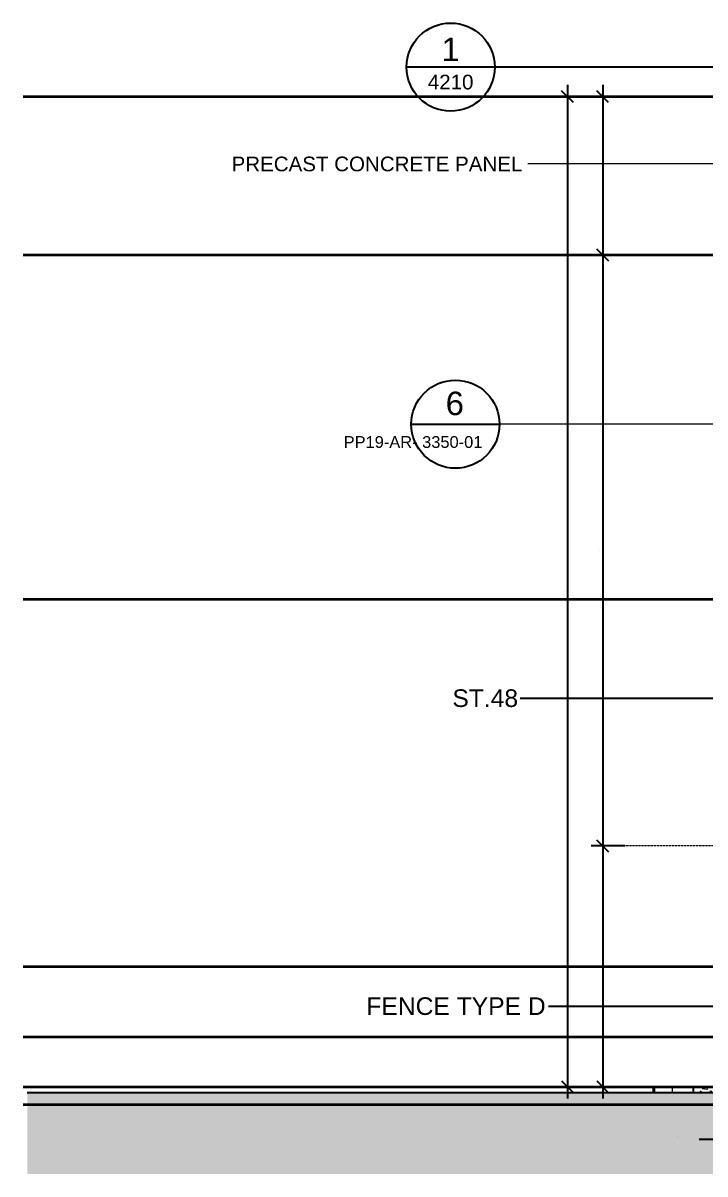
# Model space of a CAD drawing. Header units: millimetres. Extents: x -153298 to 620751, y -313239 to 250031.
# Drawn here: x -6494 to 5109, y -311098 to -291512 of the extents above; entities that cross this region are included whole.
import ezdxf

# ---------------------------------------------------------------- set-up
doc = ezdxf.new("R2010")
doc.units = ezdxf.units.MM
doc.linetypes.add('Centre', pattern=[31.75, 6.35, -4.7625, 15.875, -4.7625])
doc.linetypes.add('DPA_Hidden 50', pattern=[3, 2, -1])
for name, color, linetype, lineweight in [('A-ANNO-DIMS', 7, 'Continuous', 9), ('A-ANNO-KEYN', 7, 'Continuous', 25), ('A-ANNO-NOTE', 7, 'Continuous', 35), ('A-ANNO-SYMB', 7, 'Continuous', 9), ('A-DETL', 7, 'Continuous', 70), ('A-DETL-GENF', 7, 'Continuous', 35), ('A-DETL-THIN', 7, 'Continuous', 25), ('A-FLOR-FNSH', 7, 'Continuous', 70), ('A-FLOR-LEVL', 7, 'Continuous', 35), ('A-FLOR-PATT', 7, 'Continuous', 70), ('E-ELEC-FIXT', 7, 'Continuous', 35), ('G-ANNO-TEXT', 7, 'Continuous', 9), ('S-STRS-IDEN', 7, 'Continuous', 25)]:
    doc.layers.add(name, color=color, linetype=linetype, lineweight=lineweight)
doc.styles.add('ARIAL', font='arial.ttf')
doc.styles.add('Arial_1', font='arial.ttf', dxfattribs={"height": 250})
doc.styles.add('Arial_2', font='arial.ttf', dxfattribs={"height": 3})
doc.styles.add('Arial_3', font='arial.ttf', dxfattribs={"height": 200})
doc.dimstyles.new('DPA-DIM-3_0_T-T', dxfattribs={"dimscale": 304.8, "dimtxt": 306.07782, "dimasz": 0.656168, "dimexe": 0.656168, "dimexo": 0.0625, "dimgap": 0.164042, "dimtad": 1, "dimdec": 0, "dimzin": 0, "dimdsep": 46, "dimtxsty": 'Arial_2', "dimblk1": 'OBLIQUE', "dimblk2": 'OBLIQUE', "dimsah": 1, "dimcen": 0.09, "dimdle": 0.656168, "dimclrd": 7, "dimclre": 7, "dimclrt": 7, "dimadec": 8, "dimazin": 0, "dimtfac": 1, "dimtdec": 4, "dimtix": 1, "dimtmove": 0, "dimatfit": 3, "dimfxl": 1.312336, "dimfxlon": 1, "dimtvp": 1, "dimtolj": 1, "dimtzin": 0, "dimarcsym": 2})
doc.dimstyles.new('DPA-DIM-3_0_T-T_1', dxfattribs={"dimscale": 304.8, "dimtxt": 306.07782, "dimasz": 0.656168, "dimexe": 0.656168, "dimexo": 0.0625, "dimgap": 0.164042, "dimtad": 1, "dimdec": 0, "dimzin": 0, "dimdsep": 46, "dimtxsty": 'Arial_2', "dimblk1": 'OBLIQUE', "dimblk2": 'OBLIQUE', "dimsah": 1, "dimcen": 0.09, "dimdle": 0.656168, "dimclrd": 7, "dimclre": 7, "dimclrt": 7, "dimadec": 8, "dimazin": 0, "dimtfac": 1, "dimtdec": 4, "dimtix": 1, "dimtmove": 1, "dimatfit": 3, "dimfxl": 1.312336, "dimfxlon": 1, "dimtvp": 1, "dimtolj": 1, "dimtzin": 0, "dimarcsym": 2})

# ---------------------------------------------------------------- blocks, each defined once
blk = doc.blocks.new('ACM_EARTH INSPECTION PIT - ACM_EARTH INSPECTION PIT-V444-2140-01 ENTRANCE 1 ELEVATION 2')
at = {"layer": 'E-ELEC-FIXT', "color": 7, "lineweight": 20}
for p, q in [((-20446, 101450), (-20372, 101450)), ((-20395, 101450), (-20446, 101450)), ((-20446, 101450), (-20446, 101350)), ((-20446, 101350), (-20446, 101450)), ((-20446, 101350), (-20372, 101350)), ((-20395, 101350), (-20446, 101350)), ((-20395, 101455), (-20185, 101455)), ((-20185, 101455), (-20395, 101455)), ((-20395, 101455), (-20395, 101450)), ((-20395, 101450), (-20395, 101455)), ((-20291, 101455), (-20306, 101455)), ((-20306, 101455), (-20291, 101455)), ((-20291, 101455), (-20275, 101455)), ((-20275, 101455), (-20291, 101455)), ((-20162, 101450), (-20136, 101450)), ((-20136, 101450), (-20162, 101450)), ((-20162, 101350), (-20136, 101350)), ((-20136, 101350), (-20162, 101350))]:
    blk.add_line(p, q, dxfattribs=at)
blk = doc.blocks.new('ACM_EARTH INSPECTION PIT - ACM_EARTH INSPECTION PIT-V450-2140-01 ENTRANCE 1 ELEVATION 2')
at = {"layer": 'E-ELEC-FIXT', "color": 7, "lineweight": 20}
for p, q in [((-20422, 101450), (-20112, 101450)), ((-20372, 101450), (-20422, 101450)), ((-20422, 101450), (-20422, 101350)), ((-20422, 101350), (-20422, 101450)), ((-20422, 101350), (-20112, 101350)), ((-20372, 101350), (-20422, 101350)), ((-20372, 101455), (-20162, 101455)), ((-20162, 101455), (-20372, 101455)), ((-20372, 101455), (-20372, 101450)), ((-20372, 101450), (-20372, 101455)), ((-20267, 101455), (-20282, 101455)), ((-20282, 101455), (-20267, 101455)), ((-20267, 101455), (-20252, 101455)), ((-20252, 101455), (-20267, 101455)), ((-20162, 101450), (-20162, 101455)), ((-20162, 101450), (-20162, 101455)), ((-20112, 101450), (-20162, 101450)), ((-20112, 101350), (-20162, 101350)), ((-20112, 101350), (-20112, 101450)), ((-20112, 101350), (-20112, 101450))]:
    blk.add_line(p, q, dxfattribs=at)
blk = doc.blocks.new('PPL-C-AECM-1-PP19-EE-M3-0001_rvt-2-2140-01 ENTRANCE 1 ELEVATION 2')
at = {"layer": 'E-ELEC-FIXT', "color": 7, "lineweight": 20}
for name in ['ACM_EARTH INSPECTION PIT - ACM_EARTH INSPECTION PIT-V444-2140-01 ENTRANCE 1 ELEVATION 2', 'ACM_EARTH INSPECTION PIT - ACM_EARTH INSPECTION PIT-V450-2140-01 ENTRANCE 1 ELEVATION 2']:
    blk.add_blockref(name, (0, 0), dxfattribs=at)
blk = doc.blocks.new('PPL-C-AECM-1-PP19-EE-M3-0001_rvt-3-2140-01 ENTRANCE 1 ELEVATION 2')
at = {"layer": 'E-ELEC-FIXT', "color": 7, "lineweight": 20}
for name in ['ACM_EARTH INSPECTION PIT - ACM_EARTH INSPECTION PIT-V444-2140-01 ENTRANCE 1 ELEVATION 2', 'ACM_EARTH INSPECTION PIT - ACM_EARTH INSPECTION PIT-V450-2140-01 ENTRANCE 1 ELEVATION 2']:
    blk.add_blockref(name, (0, 0), dxfattribs=at)
blk = doc.blocks.new('DPA_AN_Callout - DPA_AN_Callout-15569927-2140-01 ENTRANCE 1 ELEVATION 2')
at = {"layer": 'A-DETL-GENF', "color": 7, "lineweight": 25}
for p in [(-23889, 118806), (-17345, 118414)]:
    blk.add_line(p, (-17345, 118806), dxfattribs=at)
at = {"layer": 'A-DETL-GENF', "color": 7, "linetype": 'DPA_Hidden 50', "lineweight": 50}
for p, q in [((-18452, 118414), (-15979, 118414)), ((-18952, 114697), (-18952, 117914)), ((-15479, 117914), (-15479, 114697)), ((-15979, 114197), (-18452, 114197))]:
    blk.add_line(p, q, dxfattribs=at)
for centre, start, end in [((-18452, 117914), 90, 180), ((-15979, 117914), 0, 90), ((-18452, 114697), 180, 270), ((-15979, 114697), 270, 0)]:
    blk.add_arc(centre, 500, start, end, dxfattribs=at)
blk = doc.blocks.new('_Oblique')
at = {"color": 7, "linetype": 'ByBlock', "lineweight": -2}
blk.add_line((-0.5, -0.5), (0.5, 0.5), dxfattribs=at)
blk = doc.blocks.new('*D4130')
at = {"layer": 'A-ANNO-DIMS', "color": 7, "lineweight": -2, "transparency": 16777216}
for p, q in [((3370, -292565), (3370, -295660)), ((3751, -292765), (3170, -292765)), ((3751, -295460), (3170, -295460))]:
    blk.add_line(p, q, dxfattribs=at)
at = {"layer": 'DEFPOINTS', "color": 7, "transparency": 16777216}
for p in [(3770, -292765), (3370, -295460), (3770, -295460)]:
    blk.add_point(p, dxfattribs=at)
at = {"layer": 'A-ANNO-DIMS', "color": 7, "lineweight": -2, "transparency": 16777216, "xscale": 200, "yscale": 200, "zscale": 200}
for p, rotation in [((3370, -292765), 90), ((3370, -295460), 270)]:
    blk.add_blockref('_Oblique', p, dxfattribs=dict(at, rotation=rotation))
at = {"layer": 'A-ANNO-DIMS', "color": 7, "transparency": 16777216, "insert": (3319, -294112), "char_height": 3, "width": 1107.53, "attachment_point": 5, "rotation": 90, "style": 'Arial_2'}
blk.add_mtext('\\A1;2695', dxfattribs=at)
blk = doc.blocks.new('*D4131')
at = {"layer": 'A-ANNO-DIMS', "color": 7, "lineweight": -2, "transparency": 16777216}
for p, q in [((3370, -295260), (3370, -305715)), ((3751, -295460), (3170, -295460)), ((3751, -305515), (3170, -305515))]:
    blk.add_line(p, q, dxfattribs=at)
at = {"layer": 'DEFPOINTS', "color": 7, "transparency": 16777216}
for p in [(3770, -295460), (3370, -305515), (3770, -305515)]:
    blk.add_point(p, dxfattribs=at)
at = {"layer": 'A-ANNO-DIMS', "color": 7, "lineweight": -2, "transparency": 16777216, "xscale": 200, "yscale": 200, "zscale": 200}
for p, rotation in [((3370, -295460), 90), ((3370, -305515), 270)]:
    blk.add_blockref('_Oblique', p, dxfattribs=dict(at, rotation=rotation))
at = {"layer": 'A-ANNO-DIMS', "color": 7, "transparency": 16777216, "insert": (3319, -300487), "char_height": 3, "width": 1384.41, "attachment_point": 5, "rotation": 90, "style": 'Arial_2'}
blk.add_mtext('\\A1;10055', dxfattribs=at)
blk = doc.blocks.new('*D4132')
at = {"layer": 'A-ANNO-DIMS', "color": 7, "lineweight": -2, "transparency": 16777216}
for p, q in [((3370, -305315), (3370, -309815)), ((3751, -305515), (3170, -305515)), ((3751, -309615), (3170, -309615))]:
    blk.add_line(p, q, dxfattribs=at)
at = {"layer": 'DEFPOINTS', "color": 7, "transparency": 16777216}
for p in [(3770, -305515), (3370, -309615), (3770, -309615)]:
    blk.add_point(p, dxfattribs=at)
at = {"layer": 'A-ANNO-DIMS', "color": 7, "lineweight": -2, "transparency": 16777216, "xscale": 200, "yscale": 200, "zscale": 200}
for p, rotation in [((3370, -305515), 90), ((3370, -309615), 270)]:
    blk.add_blockref('_Oblique', p, dxfattribs=dict(at, rotation=rotation))
at = {"layer": 'A-ANNO-DIMS', "color": 7, "transparency": 16777216, "insert": (3319, -307565), "char_height": 3, "width": 1107.53, "attachment_point": 5, "rotation": 90, "style": 'Arial_2'}
blk.add_mtext('\\A1;4100', dxfattribs=at)
blk = doc.blocks.new('*D4134')
at = {"layer": 'A-ANNO-DIMS', "color": 7, "lineweight": -2, "transparency": 16777216}
for p, q in [((5433, -310127), (5433, -310708)), ((5733, -310127), (5733, -310708)), ((5009, -310508), (5433, -310508)), ((5233, -310508), (5933, -310508))]:
    blk.add_line(p, q, dxfattribs=at)
at = {"layer": 'DEFPOINTS', "color": 7, "transparency": 16777216}
for p in [(5433, -310108), (5733, -310108), (5733, -310508)]:
    blk.add_point(p, dxfattribs=at)
at = {"layer": 'A-ANNO-DIMS', "color": 7, "lineweight": -2, "transparency": 16777216, "xscale": 200, "yscale": 200, "zscale": 200, "rotation": 180}
blk.add_blockref('_Oblique', (5433, -310508), dxfattribs=at)
at = {"layer": 'A-ANNO-DIMS', "color": 7, "lineweight": -2, "transparency": 16777216, "xscale": 200, "yscale": 200, "zscale": 200}
blk.add_blockref('_Oblique', (5733, -310508), dxfattribs=at)
at = {"layer": 'A-ANNO-DIMS', "color": 7, "transparency": 16777216, "insert": (4647, -310454), "char_height": 3, "width": 830.65, "attachment_point": 1, "line_spacing_factor": 0.941778, "style": 'Arial_2'}
blk.add_mtext('\\A1;300', dxfattribs=at)
blk = doc.blocks.new('*D4145')
at = {"layer": 'A-ANNO-DIMS', "color": 7, "lineweight": -2, "transparency": 16777216}
for p, q in [((2770, -292565), (2770, -309815)), ((3151, -292765), (2570, -292765)), ((3151, -309615), (2570, -309615))]:
    blk.add_line(p, q, dxfattribs=at)
at = {"layer": 'DEFPOINTS', "color": 7, "transparency": 16777216}
for p in [(3170, -292765), (2770, -309615), (3170, -309615)]:
    blk.add_point(p, dxfattribs=at)
at = {"layer": 'A-ANNO-DIMS', "color": 7, "lineweight": -2, "transparency": 16777216, "xscale": 200, "yscale": 200, "zscale": 200}
for p, rotation in [((2770, -292765), 90), ((2770, -309615), 270)]:
    blk.add_blockref('_Oblique', p, dxfattribs=dict(at, rotation=rotation))
at = {"layer": 'A-ANNO-DIMS', "color": 7, "transparency": 16777216, "insert": (2719, -301190), "char_height": 3, "width": 1384.41, "attachment_point": 5, "rotation": 90, "style": 'Arial_2'}
blk.add_mtext('\\A1;16850', dxfattribs=at)
blk = doc.blocks.new('Section - Detail Callout-11759576-2140-01 ENTRANCE 1 ELEVATION 2')
at = {"layer": 'A-ANNO-SYMB', "color": 7, "lineweight": 25}
blk.add_line((-1258, 104828), (242, 104828), dxfattribs=at)
blk.add_circle((-508, 104828), 750, dxfattribs=at)

msp = doc.modelspace()

# ---------------------------------------------------------------- hatches: boundary and pattern name
at = {"layer": 'A-DETL-GENF', "lineweight": 9}
h = msp.add_hatch(dxfattribs=at)
h.set_pattern_fill('FP_18', style=0, pattern_type=2)
h.set_pattern_definition([(45, (12577.36, -411064.7), (0, 449.0128), [317.5, -317.5]), (45, (12493.17, -410980.52), (0, 449.0128), [317.5, -317.5]), (45, (12408.98, -410896.33), (0, 449.0128), [317.5, -317.5]), (135, (12408.98, -410840.2), (-449.0128, 3e-14), [317.5, -317.5]), (135, (12493.17, -410756), (-449.0128, 3e-14), [317.5, -317.5]), (135, (12577.36, -410671.82), (-449.0128, 3e-14), [317.5, -317.5])])
h.paths.add_polyline_path([(20827.8833, -311098.0275), (29910.7553, -311098.0275), (29910.7553, -310214.7103), (17409.6409, -310214.7103), (17409.6409, -309714.7103), (-6420.7327, -309714.7103), (-6420.7327, -311098.0275), (20701.9556, -311098.0275)])
at = {"layer": 'A-FLOR-PATT', "lineweight": 9}
h = msp.add_hatch(dxfattribs=at)
h.set_pattern_fill('FP_14', style=0, pattern_type=2)
h.set_pattern_definition([(50, (12577.36, -411064.7), (728.7365, -63.7558), [76.2, -838.2]), (355, (12577.36, -411064.7), (-140.9716, 764.2276), [60.96, -670.56]), (100.451, (12638.1, -411070), (587.77, 700.4668), [64.76, -712.36]), (46.184, (12577.4, -410861.5), (1084.316, -168.171), [114.3, -1257.3]), (96.636, (12667.7, -410875.5), (949.61, 989.71), [97.14, -1068.54]), (351.184, (12577.4, -410861.5), (949.62, 989.701), [91.44, -1005.84]), (21, (12678.96, -410912.3), (606.458, -409.0606), [76.2, -838.2]), (326, (12678.96, -410912.3), (247.2083, 736.753), [60.96, -670.56]), (71.451, (12729.5, -410946.4), (853.6683, 327.6855), [64.76, -712.36]), (37.5, (12577.36, -411064.7), (12.3547, 338.2201), [33.528, -628.904, 33.528, -647.192, -673.1]), (37.5, (12577.36, -411064.7), (12.3547, 338.2201), [-1343.152, 33.528, -639.572]), (7.5, (12577.36, -411064.7), (267.2789, 400.7221), [33.528, -354.584, 33.528, -613.664, -256.54]), (7.5, (12577.36, -411064.7), (267.2789, 400.7221), [-1035.304, 33.528, -223.012]), (327.5, (12350.8, -411064.7), (542.3633, -22.91534), [33.528, -220.472, 33.528, -758.952, -1051.56]), (327.5, (12350.8, -411064.7), (542.3633, -22.91534), [-1046.48, 33.528, -1018.032]), (317.5, (12249.2, -411064.7), (592.517, 101.707), [33.528, -296.672, 33.528, -492.76, -746.76]), (317.5, (12249.2, -411064.7), (592.517, 101.707), [-856.488, 33.528, -713.232])])
h.paths.add_polyline_path([(10893.4921, -309714.7103), (17145.5672, -309714.7103), (17145.5672, -309614.7103), (4908.6032, -309614.7103), (4908.6032, -309714.7103), (10751.5722, -309714.7103)])

# ---------------------------------------------------------------- linework, layer by layer
at = {"layer": 'A-ANNO-KEYN', "color": 7}
msp.add_line((5488.3769, -308245.9877), (2444.4475, -308245.9877), dxfattribs=at)
at = {"layer": 'A-ANNO-NOTE', "color": 7, "lineweight": 25}
msp.add_line((32.45, -292259.1636), (1532.4397, -292259.1636), dxfattribs=at)
msp.add_circle((782.4449, -292261.9459), 750, dxfattribs=at)
at = {"layer": 'A-ANNO-SYMB', "color": 7, "lineweight": 18}
msp.add_line((5692.5928, -298339.4524), (1613.0617, -298339.4524), dxfattribs=at)
at = {"layer": 'A-DETL', "color": 7, "linetype": 'DPA_Hidden 50', "lineweight": 9}
msp.add_line((6024.1524, -305514.7103), (3324.5591, -305514.7103), dxfattribs=at)
at = {"layer": 'A-DETL-THIN', "color": 7}
msp.add_line((17409.6409, -309714.7103), (-6420.7327, -309714.7103), dxfattribs=at)
at = {"layer": 'A-FLOR-FNSH', "color": 7, "lineweight": 25}
for p, q in [((17145.5672, -309614.7103), (4908.6032, -309614.7103)), ((4908.6032, -309614.7103), (4908.6032, -309714.7103))]:
    msp.add_line(p, q, dxfattribs=at)
at = {"layer": 'A-FLOR-LEVL', "color": 7, "linetype": 'Centre'}
for p, q in [((-6493.6229, -292764.7103), (36480.0979, -292764.7103)), ((-6493.6229, -295459.5898), (38178.1357, -295459.5898)), ((-6493.6229, -301314.7103), (38178.1357, -301314.7103)), ((-6493.6229, -307564.7103), (36480.0979, -307564.7103)), ((-6493.6229, -308764.7103), (36480.0979, -308764.7103)), ((-6493.6229, -309614.7103), (36741.898, -309614.7103)), ((-6493.6229, -309914.7103), (38178.1357, -309914.7103))]:
    msp.add_line(p, q, dxfattribs=at)
at = {"layer": 'G-ANNO-TEXT', "color": 7}
for p, q in [((2102.613, -293910.2103), (2095.7067, -293910.2103)), ((6644.9891, -293910.2103), (2102.613, -293910.2103))]:
    msp.add_line(p, q, dxfattribs=at)
at = {"layer": 'S-STRS-IDEN', "color": 7}
msp.add_line((6234.727, -303005.2263), (1962.6149, -303005.2263), dxfattribs=at)

# ---------------------------------------------------------------- block references
at = {"color": 7, "lineweight": 5}
for name in ['PPL-C-AECM-1-PP19-EE-M3-0001_rvt-2-2140-01 ENTRANCE 1 ELEVATION 2', 'PPL-C-AECM-1-PP19-EE-M3-0001_rvt-3-2140-01 ENTRANCE 1 ELEVATION 2']:
    msp.add_blockref(name, (24671.1729, -411064.7103), dxfattribs=at)
at = {"layer": 'A-ANNO-SYMB', "color": 7, "lineweight": 25}
msp.add_blockref('Section - Detail Callout-11759576-2140-01 ENTRANCE 1 ELEVATION 2', (1370.9855, -403167.0972), dxfattribs=at)
at = {"layer": 'A-DETL-GENF', "color": 7}
msp.add_blockref('DPA_AN_Callout - DPA_AN_Callout-15569927-2140-01 ENTRANCE 1 ELEVATION 2', (24671.1729, -411064.7103), dxfattribs=at)

# ---------------------------------------------------------------- texts
at = {"layer": 'A-ANNO-KEYN', "color": 7, "lineweight": 9, "insert": (-651.5525, -308091.6335), "char_height": 300, "width": 3743.880625, "attachment_point": 1, "style": 'Arial_2'}
msp.add_mtext('FENCE TYPE D', dxfattribs=at)
at = {"layer": 'A-ANNO-NOTE', "color": 7, "lineweight": 9, "attachment_point": 1}
for s, insert, char_height, width, style in [('1', (625.1459, -291759.9843), 400, 376.793125, 'ARIAL'), ('4210', (393.1589, -292391.6208), 250, 929.9575, 'Arial_1')]:
    msp.add_mtext(s, dxfattribs=dict(at, insert=insert, char_height=char_height, width=width, style=style))
at = {"layer": 'A-ANNO-SYMB', "color": 7, "attachment_point": 1}
for s, insert, char_height, width, style in [('6', (697.2542, -297784.949), 400, 376.793125, 'ARIAL'), ('PP19-AR- 3350-01', (-1038.0044, -298541.8993), 200, 2918.1425, 'Arial_3')]:
    msp.add_mtext(s, dxfattribs=dict(at, insert=insert, char_height=char_height, width=width, style=style))
at = {"layer": 'G-ANNO-TEXT', "color": 7, "insert": (-2945.387, -293785.2103), "char_height": 250, "width": 5988.605625, "attachment_point": 1, "style": 'Arial_1'}
msp.add_mtext('PRECAST CONCRETE PANEL', dxfattribs=at)
at = {"layer": 'S-STRS-IDEN', "color": 7, "lineweight": 9, "insert": (811.6149, -302850.8721), "char_height": 300, "width": 1386.919375, "attachment_point": 1, "style": 'Arial_2'}
msp.add_mtext('ST.48', dxfattribs=at)

# ---------------------------------------------------------------- dimensions: what is measured, and where the dimension line sits
at = {"layer": 'A-ANNO-DIMS', "color": 7}
for base, p1, p2, override, picture, middle in [((2770.0326, -309614.7103), (3170.0326, -292764.7103), (3170.0326, -309614.7103), {"dimpost": '<>', "dimclrd": 7, "dimclre": 7, "dimclrt": 7, "dimfxl": 16850}, '*D4145', (2718.5009, -301189.7103)), ((3370.0326, -295459.5898), (3770.0326, -292764.7103), (3770.0326, -295459.5898), {"dimpost": '<>', "dimclrd": 7, "dimclre": 7, "dimclrt": 7, "dimfxl": 2694.879433}, '*D4130', (3318.5009, -294112.1501)), ((3370.0326, -305514.7103), (3770.0326, -295459.5898), (3770.0326, -305514.7103), {"dimpost": '<>', "dimclrd": 7, "dimclre": 7, "dimclrt": 7, "dimfxl": 10055.120567}, '*D4131', (3318.5009, -300487.1501)), ((3370.0326, -309614.7103), (3770.0326, -305514.7103), (3770.0326, -309614.7103), {"dimpost": '<>', "dimclrd": 7, "dimclre": 7, "dimclrt": 7, "dimfxl": 4100}, '*D4132', (3318.5009, -307564.7103))]:
    dim = msp.add_linear_dim(base=base, p1=p1, p2=p2, angle=90, dimstyle='DPA-DIM-3_0_T-T', override=override, dxfattribs=at)
    dim.commit()
    dim.dimension.update_dxf_attribs({"geometry": picture, "text_midpoint": middle})
dim = msp.add_linear_dim(base=(5732.5177, -310507.8673), p1=(5432.5177, -310107.8673), p2=(5732.5177, -310107.8673), dimstyle='DPA-DIM-3_0_T-T_1', override={"dimpost": '<>', "dimclrd": 7, "dimclre": 7, "dimclrt": 7, "dimfxl": 300}, dxfattribs=at)
dim.commit()
dim.dimension.update_dxf_attribs({"geometry": '*D4134', "text_midpoint": (5062.1247, -310268.3984), "dimtype": 160})

doc.saveas('drawing.dxf')
